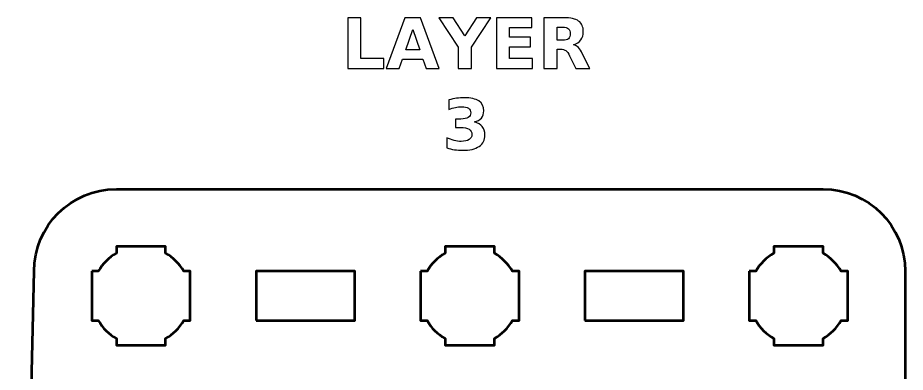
# Model space of a CAD drawing. Header units: centimetres. Extents: x -22.1 to 1.1, y -17.5 to -11.2.
# Drawn here: x -10.2 to -4.8, y -13.32 to -11.16 of the extents above; entities that cross this region are included whole.
import ezdxf

# ---------------------------------------------------------------- set-up
doc = ezdxf.new("R2010")
doc.units = ezdxf.units.CM
doc.header["$MEASUREMENT"] = 0
doc.layers.add('Layer 1', color=7, linetype='Continuous')

msp = doc.modelspace()

# ---------------------------------------------------------------- linework, layer by layer
at = {"layer": 'Layer 1', "color": 253, "lineweight": 53}
for points in [[(-8.75, -13), (-8.15, -13), (-8.15, -12.7), (-8.75, -12.7), (-8.75, -13)], [(-6.75, -13), (-6.15, -13), (-6.15, -12.7), (-6.75, -12.7), (-6.75, -13)]]:
    msp.add_lwpolyline(points, close=True, dxfattribs=at)
at = {"layer": 'Layer 1'}
for points, knots in [([(-8.19147, -11.15635), (-8.19147, -11.15635), (-8.11189, -11.15635), (-8.11189, -11.15635), (-8.11189, -11.15635), (-8.11189, -11.15635), (-8.11189, -11.40478), (-8.11189, -11.40478), (-8.11189, -11.40478), (-8.11189, -11.40478), (-7.97219, -11.40478), (-7.97219, -11.40478), (-7.97219, -11.40478), (-7.97219, -11.40478), (-7.97219, -11.46496), (-7.97219, -11.46496), (-7.97219, -11.46496), (-7.97219, -11.46496), (-8.19147, -11.46496), (-8.19147, -11.46496), (-8.19147, -11.46496), (-8.19147, -11.46496), (-8.19147, -11.15635), (-8.19147, -11.15635)], [0, 0, 0, 0, 0.1666667, 0.1666667, 0.1666667, 0.1666667, 0.3333333, 0.3333333, 0.3333333, 0.3333333, 0.5, 0.5, 0.5, 0.5, 0.6666667, 0.6666667, 0.6666667, 0.6666667, 0.8333333, 0.8333333, 0.8333333, 0.8333333, 1, 1, 1, 1]), ([(-7.73449, -11.4088), (-7.73449, -11.4088), (-7.85895, -11.4088), (-7.85895, -11.4088), (-7.85895, -11.4088), (-7.85895, -11.4088), (-7.87856, -11.46496), (-7.87856, -11.46496), (-7.87856, -11.46496), (-7.87856, -11.46496), (-7.95857, -11.46496), (-7.95857, -11.46496), (-7.95857, -11.46496), (-7.95857, -11.46496), (-7.84427, -11.15635), (-7.84427, -11.15635), (-7.84427, -11.15635), (-7.84427, -11.15635), (-7.74938, -11.15635), (-7.74938, -11.15635), (-7.74938, -11.15635), (-7.74938, -11.15635), (-7.63508, -11.46496), (-7.63508, -11.46496), (-7.63508, -11.46496), (-7.63508, -11.46496), (-7.71509, -11.46496), (-7.71509, -11.46496), (-7.71509, -11.46496), (-7.71509, -11.46496), (-7.73449, -11.4088), (-7.73449, -11.4088)], [0, 0, 0, 0, 0.125, 0.125, 0.125, 0.125, 0.25, 0.25, 0.25, 0.25, 0.375, 0.375, 0.375, 0.375, 0.5, 0.5, 0.5, 0.5, 0.625, 0.625, 0.625, 0.625, 0.75, 0.75, 0.75, 0.75, 0.875, 0.875, 0.875, 0.875, 1, 1, 1, 1]), ([(-7.63712, -11.15635), (-7.63712, -11.15635), (-7.55013, -11.15635), (-7.55013, -11.15635), (-7.55013, -11.15635), (-7.55013, -11.15635), (-7.47979, -11.26635), (-7.47979, -11.26635), (-7.47979, -11.26635), (-7.47979, -11.26635), (-7.40951, -11.15635), (-7.40951, -11.15635), (-7.40951, -11.15635), (-7.40951, -11.15635), (-7.32231, -11.15635), (-7.32231, -11.15635), (-7.32231, -11.15635), (-7.32231, -11.15635), (-7.43992, -11.33493), (-7.43992, -11.33493), (-7.43992, -11.33493), (-7.43992, -11.33493), (-7.43992, -11.46496), (-7.43992, -11.46496), (-7.43992, -11.46496), (-7.43992, -11.46496), (-7.51951, -11.46496), (-7.51951, -11.46496), (-7.51951, -11.46496), (-7.51951, -11.46496), (-7.51951, -11.33493), (-7.51951, -11.33493), (-7.51951, -11.33493), (-7.51951, -11.33493), (-7.63712, -11.15635), (-7.63712, -11.15635)], [0, 0, 0, 0, 0.1111111, 0.1111111, 0.1111111, 0.1111111, 0.2222222, 0.2222222, 0.2222222, 0.2222222, 0.3333333, 0.3333333, 0.3333333, 0.3333333, 0.4444444, 0.4444444, 0.4444444, 0.4444444, 0.5555556, 0.5555556, 0.5555556, 0.5555556, 0.6666667, 0.6666667, 0.6666667, 0.6666667, 0.7777778, 0.7777778, 0.7777778, 0.7777778, 0.8888889, 0.8888889, 0.8888889, 0.8888889, 1, 1, 1, 1]), ([(-7.28752, -11.15635), (-7.28752, -11.15635), (-7.07275, -11.15635), (-7.07275, -11.15635), (-7.07275, -11.15635), (-7.07275, -11.15635), (-7.07275, -11.21654), (-7.07275, -11.21654), (-7.07275, -11.21654), (-7.07275, -11.21654), (-7.20794, -11.21654), (-7.20794, -11.21654), (-7.20794, -11.21654), (-7.20794, -11.21654), (-7.20794, -11.27397), (-7.20794, -11.27397), (-7.20794, -11.27397), (-7.20794, -11.27397), (-7.08087, -11.27397), (-7.08087, -11.27397), (-7.08087, -11.27397), (-7.08087, -11.27397), (-7.08087, -11.33415), (-7.08087, -11.33415), (-7.08087, -11.33415), (-7.08087, -11.33415), (-7.20794, -11.33415), (-7.20794, -11.33415), (-7.20794, -11.33415), (-7.20794, -11.33415), (-7.20794, -11.40478), (-7.20794, -11.40478), (-7.20794, -11.40478), (-7.20794, -11.40478), (-7.06824, -11.40478), (-7.06824, -11.40478), (-7.06824, -11.40478), (-7.06824, -11.40478), (-7.06824, -11.46496), (-7.06824, -11.46496), (-7.06824, -11.46496), (-7.06824, -11.46496), (-7.28752, -11.46496), (-7.28752, -11.46496), (-7.28752, -11.46496), (-7.28752, -11.46496), (-7.28752, -11.15635), (-7.28752, -11.15635)], [0, 0, 0, 0, 0.0833333, 0.0833333, 0.0833333, 0.0833333, 0.1666667, 0.1666667, 0.1666667, 0.1666667, 0.25, 0.25, 0.25, 0.25, 0.3333333, 0.3333333, 0.3333333, 0.3333333, 0.4166667, 0.4166667, 0.4166667, 0.4166667, 0.5, 0.5, 0.5, 0.5, 0.5833333, 0.5833333, 0.5833333, 0.5833333, 0.6666667, 0.6666667, 0.6666667, 0.6666667, 0.75, 0.75, 0.75, 0.75, 0.8333333, 0.8333333, 0.8333333, 0.8333333, 0.9166667, 0.9166667, 0.9166667, 0.9166667, 1, 1, 1, 1]), ([(-6.91874, -11.34819), (-6.91874, -11.34819), (-6.91874, -11.46496), (-6.91874, -11.46496), (-6.91874, -11.46496), (-6.91874, -11.46496), (-6.99832, -11.46496), (-6.99832, -11.46496), (-6.99832, -11.46496), (-6.99832, -11.46496), (-6.99832, -11.15635), (-6.99832, -11.15635), (-6.99832, -11.15635), (-6.99832, -11.15635), (-6.87676, -11.15635), (-6.87676, -11.15635), (-6.87676, -11.15635), (-6.83612, -11.15635), (-6.80627, -11.1632), (-6.78736, -11.17681), (-6.78736, -11.17681), (-6.76839, -11.19043), (-6.75893, -11.21202), (-6.75893, -11.24151), (-6.75893, -11.24151), (-6.75893, -11.2619), (-6.76387, -11.27869), (-6.77368, -11.29175), (-6.77368, -11.29175), (-6.78355, -11.30487), (-6.79844, -11.31454), (-6.81827, -11.32068), (-6.81827, -11.32068), (-6.8074, -11.32321), (-6.7976, -11.32879), (-6.78899, -11.33754), (-6.78899, -11.33754), (-6.78038, -11.34629), (-6.7717, -11.35955), (-6.76288, -11.37733), (-6.76288, -11.37733), (-6.76288, -11.37733), (-6.71963, -11.46496), (-6.71963, -11.46496), (-6.71963, -11.46496), (-6.71963, -11.46496), (-6.80444, -11.46496), (-6.80444, -11.46496), (-6.80444, -11.46496), (-6.80444, -11.46496), (-6.84204, -11.38827), (-6.84204, -11.38827), (-6.84204, -11.38827), (-6.84959, -11.37289), (-6.85728, -11.3623), (-6.86512, -11.35666), (-6.86512, -11.35666), (-6.87288, -11.35101), (-6.88325, -11.34819), (-6.89623, -11.34819), (-6.89623, -11.34819), (-6.89623, -11.34819), (-6.91874, -11.34819), (-6.91874, -11.34819)], [0, 0, 0, 0, 0.0625, 0.0625, 0.0625, 0.0625, 0.125, 0.125, 0.125, 0.125, 0.1875, 0.1875, 0.1875, 0.1875, 0.25, 0.25, 0.25, 0.25, 0.3125, 0.3125, 0.3125, 0.3125, 0.375, 0.375, 0.375, 0.375, 0.4375, 0.4375, 0.4375, 0.4375, 0.5, 0.5, 0.5, 0.5, 0.5625, 0.5625, 0.5625, 0.5625, 0.625, 0.625, 0.625, 0.625, 0.6875, 0.6875, 0.6875, 0.6875, 0.75, 0.75, 0.75, 0.75, 0.8125, 0.8125, 0.8125, 0.8125, 0.875, 0.875, 0.875, 0.875, 0.9375, 0.9375, 0.9375, 0.9375, 1, 1, 1, 1]), ([(-7.83912, -11.35151), (-7.83912, -11.35151), (-7.75453, -11.35151), (-7.75453, -11.35151), (-7.75453, -11.35151), (-7.75453, -11.35151), (-7.79672, -11.22874), (-7.79672, -11.22874), (-7.79672, -11.22874), (-7.79672, -11.22874), (-7.83912, -11.35151), (-7.83912, -11.35151)], [0, 0, 0, 0, 0.3333333, 0.3333333, 0.3333333, 0.3333333, 0.6666667, 0.6666667, 0.6666667, 0.6666667, 1, 1, 1, 1]), ([(-6.88522, -11.29323), (-6.86857, -11.29323), (-6.85658, -11.29012), (-6.84938, -11.28392), (-6.84938, -11.28392), (-6.84212, -11.27771), (-6.83852, -11.26748), (-6.83852, -11.25329), (-6.83852, -11.25329), (-6.83852, -11.23925), (-6.84212, -11.22917), (-6.84938, -11.2231), (-6.84938, -11.2231), (-6.85658, -11.21703), (-6.86857, -11.214), (-6.88522, -11.214), (-6.88522, -11.214), (-6.88522, -11.214), (-6.91874, -11.214), (-6.91874, -11.214), (-6.91874, -11.214), (-6.91874, -11.214), (-6.91874, -11.29323), (-6.91874, -11.29323), (-6.91874, -11.29323), (-6.91874, -11.29323), (-6.88522, -11.29323), (-6.88522, -11.29323)], [0, 0, 0, 0, 0.1428571, 0.1428571, 0.1428571, 0.1428571, 0.2857143, 0.2857143, 0.2857143, 0.2857143, 0.4285714, 0.4285714, 0.4285714, 0.4285714, 0.5714286, 0.5714286, 0.5714286, 0.5714286, 0.7142857, 0.7142857, 0.7142857, 0.7142857, 0.8571429, 0.8571429, 0.8571429, 0.8571429, 1, 1, 1, 1]), ([(-7.42088, -11.79128), (-7.40014, -11.79664), (-7.38426, -11.80603), (-7.37347, -11.81929), (-7.37347, -11.81929), (-7.36267, -11.83263), (-7.35724, -11.84949), (-7.35724, -11.87002), (-7.35724, -11.87002), (-7.35724, -11.90064), (-7.36895, -11.92392), (-7.39237, -11.93987), (-7.39237, -11.93987), (-7.4158, -11.95574), (-7.44995, -11.96372), (-7.49489, -11.96372), (-7.49489, -11.96372), (-7.51077, -11.96372), (-7.52664, -11.96245), (-7.54259, -11.95991), (-7.54259, -11.95991), (-7.55846, -11.95737), (-7.57419, -11.95349), (-7.58979, -11.94841), (-7.58979, -11.94841), (-7.58979, -11.94841), (-7.58979, -11.88702), (-7.58979, -11.88702), (-7.58979, -11.88702), (-7.5749, -11.89443), (-7.56015, -11.90008), (-7.54548, -11.90389), (-7.54548, -11.90389), (-7.5308, -11.90763), (-7.51634, -11.90953), (-7.50216, -11.90953), (-7.50216, -11.90953), (-7.48106, -11.90953), (-7.46491, -11.90586), (-7.45369, -11.89859), (-7.45369, -11.89859), (-7.44247, -11.89126), (-7.43682, -11.88082), (-7.43682, -11.86713), (-7.43682, -11.86713), (-7.43682, -11.85309), (-7.44261, -11.84243), (-7.45411, -11.83524), (-7.45411, -11.83524), (-7.46561, -11.82797), (-7.48261, -11.82437), (-7.50505, -11.82437), (-7.50505, -11.82437), (-7.50505, -11.82437), (-7.53687, -11.82437), (-7.53687, -11.82437), (-7.53687, -11.82437), (-7.53687, -11.82437), (-7.53687, -11.77308), (-7.53687, -11.77308), (-7.53687, -11.77308), (-7.53687, -11.77308), (-7.50343, -11.77308), (-7.50343, -11.77308), (-7.50343, -11.77308), (-7.48339, -11.77308), (-7.46857, -11.76997), (-7.45877, -11.76369), (-7.45877, -11.76369), (-7.44896, -11.75741), (-7.44409, -11.74789), (-7.44409, -11.73512), (-7.44409, -11.73512), (-7.44409, -11.72327), (-7.44882, -11.71409), (-7.45834, -11.70767), (-7.45834, -11.70767), (-7.46787, -11.70118), (-7.48127, -11.69794), (-7.49863, -11.69794), (-7.49863, -11.69794), (-7.51147, -11.69794), (-7.52438, -11.69935), (-7.53751, -11.70224), (-7.53751, -11.70224), (-7.55056, -11.70513), (-7.56354, -11.70944), (-7.57652, -11.71508), (-7.57652, -11.71508), (-7.57652, -11.71508), (-7.57652, -11.6568), (-7.57652, -11.6568), (-7.57652, -11.6568), (-7.56079, -11.65236), (-7.54527, -11.64904), (-7.52982, -11.64685), (-7.52982, -11.64685), (-7.51436, -11.64467), (-7.49927, -11.64354), (-7.48438, -11.64354), (-7.48438, -11.64354), (-7.4443, -11.64354), (-7.41425, -11.6501), (-7.39435, -11.66329), (-7.39435, -11.66329), (-7.37445, -11.67642), (-7.36451, -11.69624), (-7.36451, -11.7227), (-7.36451, -11.7227), (-7.36451, -11.74069), (-7.36923, -11.75551), (-7.37876, -11.76701), (-7.37876, -11.76701), (-7.38828, -11.77851), (-7.40232, -11.78662), (-7.42088, -11.79128)], [0, 0, 0, 0, 0.0344828, 0.0344828, 0.0344828, 0.0344828, 0.0689655, 0.0689655, 0.0689655, 0.0689655, 0.1034483, 0.1034483, 0.1034483, 0.1034483, 0.137931, 0.137931, 0.137931, 0.137931, 0.1724138, 0.1724138, 0.1724138, 0.1724138, 0.2068966, 0.2068966, 0.2068966, 0.2068966, 0.2413793, 0.2413793, 0.2413793, 0.2413793, 0.2758621, 0.2758621, 0.2758621, 0.2758621, 0.3103448, 0.3103448, 0.3103448, 0.3103448, 0.3448276, 0.3448276, 0.3448276, 0.3448276, 0.3793103, 0.3793103, 0.3793103, 0.3793103, 0.4137931, 0.4137931, 0.4137931, 0.4137931, 0.4482759, 0.4482759, 0.4482759, 0.4482759, 0.4827586, 0.4827586, 0.4827586, 0.4827586, 0.5172414, 0.5172414, 0.5172414, 0.5172414, 0.5517241, 0.5517241, 0.5517241, 0.5517241, 0.5862069, 0.5862069, 0.5862069, 0.5862069, 0.6206897, 0.6206897, 0.6206897, 0.6206897, 0.6551724, 0.6551724, 0.6551724, 0.6551724, 0.6896552, 0.6896552, 0.6896552, 0.6896552, 0.7241379, 0.7241379, 0.7241379, 0.7241379, 0.7586207, 0.7586207, 0.7586207, 0.7586207, 0.7931034, 0.7931034, 0.7931034, 0.7931034, 0.8275862, 0.8275862, 0.8275862, 0.8275862, 0.862069, 0.862069, 0.862069, 0.862069, 0.8965517, 0.8965517, 0.8965517, 0.8965517, 0.9310345, 0.9310345, 0.9310345, 0.9310345, 0.9655172, 0.9655172, 0.9655172, 0.9655172, 1, 1, 1, 1])]:
    msp.add_open_spline(points, degree=3, knots=knots, dxfattribs=at)
at = {"layer": 'Layer 1', "color": 253, "lineweight": 53}
for points, knots in [([(-7.6815, -17.5), (-7.6815, -17.5), (-8.0795, -17.5), (-8.0795, -17.5), (-8.0795, -17.5), (-8.0795, -17.5), (-8.0795, -16.87699), (-8.0795, -16.87699), (-8.0795, -16.87699), (-8.0795, -16.87699), (-7.8255, -16.87699), (-7.8255, -16.87699), (-7.8255, -16.87699), (-7.8255, -16.87699), (-7.8255, -16.62299), (-7.8255, -16.62299), (-7.8255, -16.62299), (-7.8255, -16.62299), (-8.0795, -16.62299), (-8.0795, -16.62299), (-8.0795, -16.62299), (-8.0795, -16.62299), (-8.0795, -15.22299), (-8.0795, -15.22299), (-8.0795, -15.22299), (-8.0795, -15.22299), (-8.1795, -15.22302), (-8.1795, -15.22302), (-8.1795, -15.22302), (-8.1795, -15.22302), (-8.1795, -14.24998), (-8.1795, -14.24998), (-8.1795, -14.24998), (-8.1795, -14.24998), (-8.1795, -13.97501), (-8.1795, -13.97501), (-8.1795, -13.97501), (-8.1795, -13.89218), (-8.24667, -13.82501), (-8.32951, -13.82501), (-8.32951, -13.82501), (-8.32951, -13.82501), (-8.59151, -13.825), (-8.59151, -13.825), (-8.59151, -13.825), (-8.67433, -13.825), (-8.7415, -13.89217), (-8.7415, -13.975), (-8.7415, -13.975), (-8.7415, -13.975), (-8.7415, -14.24998), (-8.7415, -14.24998), (-8.7415, -14.24998), (-8.7415, -14.24998), (-8.7415, -15.22302), (-8.7415, -15.22302), (-8.7415, -15.22302), (-8.7415, -15.22302), (-8.8415, -15.22299), (-8.8415, -15.22299), (-8.8415, -15.22299), (-8.8415, -15.22299), (-8.8415, -16.62299), (-8.8415, -16.62299), (-8.8415, -16.62299), (-8.8415, -16.62299), (-9.3495, -16.62299), (-9.3495, -16.62299), (-9.3495, -16.62299), (-9.3495, -16.62299), (-9.3495, -16.87699), (-9.3495, -16.87699), (-9.3495, -16.87699), (-9.3495, -16.87699), (-9.0955, -16.87699), (-9.0955, -16.87699), (-9.0955, -16.87699), (-9.0955, -16.87699), (-9.0955, -17.5), (-9.0955, -17.5), (-9.0955, -17.5), (-9.0955, -17.5), (-9.40365, -17.5), (-9.40365, -17.5), (-9.40365, -17.5), (-9.40365, -17.41717), (-9.47082, -17.35), (-9.55365, -17.35), (-9.55365, -17.35), (-9.63648, -17.35), (-9.70365, -17.41717), (-9.70365, -17.5), (-9.70365, -17.5), (-9.70365, -17.5), (-9.7, -17.5), (-9.7, -17.5), (-9.7, -17.5), (-9.97609, -17.5), (-10.2, -17.27609), (-10.2, -17), (-10.2, -17), (-10.2, -17), (-10.1, -12.7), (-10.1, -12.7), (-10.1, -12.7), (-10.1, -12.42391), (-9.87609, -12.2), (-9.6, -12.2), (-9.6, -12.2), (-9.6, -12.2), (-5.3, -12.2), (-5.3, -12.2), (-5.3, -12.2), (-5.02391, -12.2), (-4.8, -12.42391), (-4.8, -12.7), (-4.8, -12.7), (-4.8, -12.7), (-4.8, -17), (-4.8, -17), (-4.8, -17), (-4.8, -17.27609), (-5.02391, -17.5), (-5.3, -17.5), (-5.3, -17.5), (-5.3, -17.5), (-6.067, -17.5), (-6.067, -17.5)], [0, 0, 0, 0, 0.03125, 0.03125, 0.03125, 0.03125, 0.0625, 0.0625, 0.0625, 0.0625, 0.09375, 0.09375, 0.09375, 0.09375, 0.125, 0.125, 0.125, 0.125, 0.15625, 0.15625, 0.15625, 0.15625, 0.1875, 0.1875, 0.1875, 0.1875, 0.21875, 0.21875, 0.21875, 0.21875, 0.25, 0.25, 0.25, 0.25, 0.28125, 0.28125, 0.28125, 0.28125, 0.3125, 0.3125, 0.3125, 0.3125, 0.34375, 0.34375, 0.34375, 0.34375, 0.375, 0.375, 0.375, 0.375, 0.40625, 0.40625, 0.40625, 0.40625, 0.4375, 0.4375, 0.4375, 0.4375, 0.46875, 0.46875, 0.46875, 0.46875, 0.5, 0.5, 0.5, 0.5, 0.53125, 0.53125, 0.53125, 0.53125, 0.5625, 0.5625, 0.5625, 0.5625, 0.59375, 0.59375, 0.59375, 0.59375, 0.625, 0.625, 0.625, 0.625, 0.65625, 0.65625, 0.65625, 0.65625, 0.6875, 0.6875, 0.6875, 0.6875, 0.71875, 0.71875, 0.71875, 0.71875, 0.75, 0.75, 0.75, 0.75, 0.78125, 0.78125, 0.78125, 0.78125, 0.8125, 0.8125, 0.8125, 0.8125, 0.84375, 0.84375, 0.84375, 0.84375, 0.875, 0.875, 0.875, 0.875, 0.90625, 0.90625, 0.90625, 0.90625, 0.9375, 0.9375, 0.9375, 0.9375, 0.96875, 0.96875, 0.96875, 0.96875, 1, 1, 1, 1]), ([(-9.75, -12.7), (-9.75, -12.7), (-9.70985, -12.7), (-9.70985, -12.7), (-9.70985, -12.7), (-9.6835, -12.65447), (-9.64553, -12.6165), (-9.6, -12.59015), (-9.6, -12.59015), (-9.6, -12.59015), (-9.6, -12.55), (-9.6, -12.55), (-9.6, -12.55), (-9.6, -12.55), (-9.45, -12.55), (-9.45, -12.55), (-9.45, -12.55), (-9.45, -12.55), (-9.3, -12.55), (-9.3, -12.55), (-9.3, -12.55), (-9.3, -12.55), (-9.3, -12.59015), (-9.3, -12.59015), (-9.3, -12.59015), (-9.25447, -12.6165), (-9.2165, -12.65447), (-9.19015, -12.7), (-9.19015, -12.7), (-9.19015, -12.7), (-9.15, -12.7), (-9.15, -12.7), (-9.15, -12.7), (-9.15, -12.7), (-9.15, -12.85), (-9.15, -12.85), (-9.15, -12.85), (-9.15, -12.85), (-9.15, -13), (-9.15, -13), (-9.15, -13), (-9.15, -13), (-9.19015, -13), (-9.19015, -13), (-9.19015, -13), (-9.2165, -13.04553), (-9.25447, -13.0835), (-9.3, -13.10985), (-9.3, -13.10985), (-9.3, -13.10985), (-9.3, -13.15), (-9.3, -13.15), (-9.3, -13.15), (-9.3, -13.15), (-9.45, -13.15), (-9.45, -13.15), (-9.45, -13.15), (-9.45, -13.15), (-9.6, -13.15), (-9.6, -13.15), (-9.6, -13.15), (-9.6, -13.15), (-9.6, -13.10985), (-9.6, -13.10985), (-9.6, -13.10985), (-9.64553, -13.0835), (-9.6835, -13.04553), (-9.70985, -13), (-9.70985, -13), (-9.70985, -13), (-9.75, -13), (-9.75, -13), (-9.75, -13), (-9.75, -13), (-9.75, -12.85), (-9.75, -12.85), (-9.75, -12.85), (-9.75, -12.85), (-9.75, -12.7), (-9.75, -12.7)], [0, 0, 0, 0, 0.05, 0.05, 0.05, 0.05, 0.1, 0.1, 0.1, 0.1, 0.15, 0.15, 0.15, 0.15, 0.2, 0.2, 0.2, 0.2, 0.25, 0.25, 0.25, 0.25, 0.3, 0.3, 0.3, 0.3, 0.35, 0.35, 0.35, 0.35, 0.4, 0.4, 0.4, 0.4, 0.45, 0.45, 0.45, 0.45, 0.5, 0.5, 0.5, 0.5, 0.55, 0.55, 0.55, 0.55, 0.6, 0.6, 0.6, 0.6, 0.65, 0.65, 0.65, 0.65, 0.7, 0.7, 0.7, 0.7, 0.75, 0.75, 0.75, 0.75, 0.8, 0.8, 0.8, 0.8, 0.85, 0.85, 0.85, 0.85, 0.9, 0.9, 0.9, 0.9, 0.95, 0.95, 0.95, 0.95, 1, 1, 1, 1]), ([(-7.75, -12.7), (-7.75, -12.7), (-7.70985, -12.7), (-7.70985, -12.7), (-7.70985, -12.7), (-7.6835, -12.65447), (-7.64553, -12.6165), (-7.6, -12.59015), (-7.6, -12.59015), (-7.6, -12.59015), (-7.6, -12.55), (-7.6, -12.55), (-7.6, -12.55), (-7.6, -12.55), (-7.45, -12.55), (-7.45, -12.55), (-7.45, -12.55), (-7.45, -12.55), (-7.3, -12.55), (-7.3, -12.55), (-7.3, -12.55), (-7.3, -12.55), (-7.3, -12.59015), (-7.3, -12.59015), (-7.3, -12.59015), (-7.25447, -12.6165), (-7.2165, -12.65447), (-7.19015, -12.7), (-7.19015, -12.7), (-7.19015, -12.7), (-7.15, -12.7), (-7.15, -12.7), (-7.15, -12.7), (-7.15, -12.7), (-7.15, -12.85), (-7.15, -12.85), (-7.15, -12.85), (-7.15, -12.85), (-7.15, -13), (-7.15, -13), (-7.15, -13), (-7.15, -13), (-7.19015, -13), (-7.19015, -13), (-7.19015, -13), (-7.2165, -13.04553), (-7.25447, -13.0835), (-7.3, -13.10985), (-7.3, -13.10985), (-7.3, -13.10985), (-7.3, -13.15), (-7.3, -13.15), (-7.3, -13.15), (-7.3, -13.15), (-7.45, -13.15), (-7.45, -13.15), (-7.45, -13.15), (-7.45, -13.15), (-7.6, -13.15), (-7.6, -13.15), (-7.6, -13.15), (-7.6, -13.15), (-7.6, -13.10985), (-7.6, -13.10985), (-7.6, -13.10985), (-7.64553, -13.0835), (-7.6835, -13.04553), (-7.70985, -13), (-7.70985, -13), (-7.70985, -13), (-7.75, -13), (-7.75, -13), (-7.75, -13), (-7.75, -13), (-7.75, -12.85), (-7.75, -12.85), (-7.75, -12.85), (-7.75, -12.85), (-7.75, -12.7), (-7.75, -12.7)], [0, 0, 0, 0, 0.05, 0.05, 0.05, 0.05, 0.1, 0.1, 0.1, 0.1, 0.15, 0.15, 0.15, 0.15, 0.2, 0.2, 0.2, 0.2, 0.25, 0.25, 0.25, 0.25, 0.3, 0.3, 0.3, 0.3, 0.35, 0.35, 0.35, 0.35, 0.4, 0.4, 0.4, 0.4, 0.45, 0.45, 0.45, 0.45, 0.5, 0.5, 0.5, 0.5, 0.55, 0.55, 0.55, 0.55, 0.6, 0.6, 0.6, 0.6, 0.65, 0.65, 0.65, 0.65, 0.7, 0.7, 0.7, 0.7, 0.75, 0.75, 0.75, 0.75, 0.8, 0.8, 0.8, 0.8, 0.85, 0.85, 0.85, 0.85, 0.9, 0.9, 0.9, 0.9, 0.95, 0.95, 0.95, 0.95, 1, 1, 1, 1]), ([(-5.75, -12.7), (-5.75, -12.7), (-5.70985, -12.7), (-5.70985, -12.7), (-5.70985, -12.7), (-5.6835, -12.65447), (-5.64553, -12.6165), (-5.6, -12.59015), (-5.6, -12.59015), (-5.6, -12.59015), (-5.6, -12.55), (-5.6, -12.55), (-5.6, -12.55), (-5.6, -12.55), (-5.45, -12.55), (-5.45, -12.55), (-5.45, -12.55), (-5.45, -12.55), (-5.3, -12.55), (-5.3, -12.55), (-5.3, -12.55), (-5.3, -12.55), (-5.3, -12.59015), (-5.3, -12.59015), (-5.3, -12.59015), (-5.25447, -12.6165), (-5.2165, -12.65447), (-5.19015, -12.7), (-5.19015, -12.7), (-5.19015, -12.7), (-5.15, -12.7), (-5.15, -12.7), (-5.15, -12.7), (-5.15, -12.7), (-5.15, -12.85), (-5.15, -12.85), (-5.15, -12.85), (-5.15, -12.85), (-5.15, -13), (-5.15, -13), (-5.15, -13), (-5.15, -13), (-5.19015, -13), (-5.19015, -13), (-5.19015, -13), (-5.2165, -13.04553), (-5.25447, -13.0835), (-5.3, -13.10985), (-5.3, -13.10985), (-5.3, -13.10985), (-5.3, -13.15), (-5.3, -13.15), (-5.3, -13.15), (-5.3, -13.15), (-5.45, -13.15), (-5.45, -13.15), (-5.45, -13.15), (-5.45, -13.15), (-5.6, -13.15), (-5.6, -13.15), (-5.6, -13.15), (-5.6, -13.15), (-5.6, -13.10985), (-5.6, -13.10985), (-5.6, -13.10985), (-5.64553, -13.0835), (-5.6835, -13.04553), (-5.70985, -13), (-5.70985, -13), (-5.70985, -13), (-5.75, -13), (-5.75, -13), (-5.75, -13), (-5.75, -13), (-5.75, -12.85), (-5.75, -12.85), (-5.75, -12.85), (-5.75, -12.85), (-5.75, -12.7), (-5.75, -12.7)], [0, 0, 0, 0, 0.05, 0.05, 0.05, 0.05, 0.1, 0.1, 0.1, 0.1, 0.15, 0.15, 0.15, 0.15, 0.2, 0.2, 0.2, 0.2, 0.25, 0.25, 0.25, 0.25, 0.3, 0.3, 0.3, 0.3, 0.35, 0.35, 0.35, 0.35, 0.4, 0.4, 0.4, 0.4, 0.45, 0.45, 0.45, 0.45, 0.5, 0.5, 0.5, 0.5, 0.55, 0.55, 0.55, 0.55, 0.6, 0.6, 0.6, 0.6, 0.65, 0.65, 0.65, 0.65, 0.7, 0.7, 0.7, 0.7, 0.75, 0.75, 0.75, 0.75, 0.8, 0.8, 0.8, 0.8, 0.85, 0.85, 0.85, 0.85, 0.9, 0.9, 0.9, 0.9, 0.95, 0.95, 0.95, 0.95, 1, 1, 1, 1])]:
    msp.add_open_spline(points, degree=3, knots=knots, dxfattribs=at)

doc.saveas('drawing.dxf')
